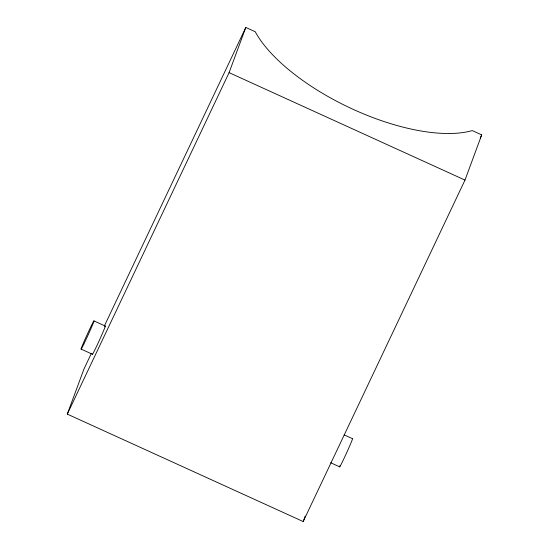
<?xml version="1.0" encoding="UTF-8"?>
<svg xmlns="http://www.w3.org/2000/svg" width="549" height="549" viewBox="0 0 549 549"><rect width="100%" height="100%" fill="white"/><g stroke="black" fill="none" stroke-linecap="round" stroke-linejoin="round"><path stroke-width="0.82" d="M104.557 325.557L245.808 27.45L255.244 31.746A134.313 55.518 25.4 0 0 353.309 109.416A134.313 55.518 25.4 0 0 472.27 130.593L481.706 134.889L464.989 180.086L303.192 521.55L67.294 414.111L84.011 368.914L91.347 353.432M67.294 414.111L229.091 72.64L245.808 27.45M303.192 521.55L305.244 515.998M480.238 137.991L481.706 134.889M229.091 72.64L464.989 180.086M93.913 320.884L105.236 326.044M344.148 434.87L352.451 438.651A15.55 0.515 -65.5 0 1 345.493 455.286A15.55 0.515 -65.5 0 1 340.023 465.552M81.163 349.116L92.486 354.277M330.656 462.738L339.714 466.863M104.735 326.827A15.564 0.515 -65.5 0 1 99.959 338.994A15.564 0.515 -65.5 0 1 92.424 354.091M83.805 344.161A15.564 0.515 -65.5 0 0 93.982 321.062A15.564 0.515 -65.5 0 0 84.834 339.776A15.564 0.515 -65.5 0 0 83.805 344.161"/></g></svg>
